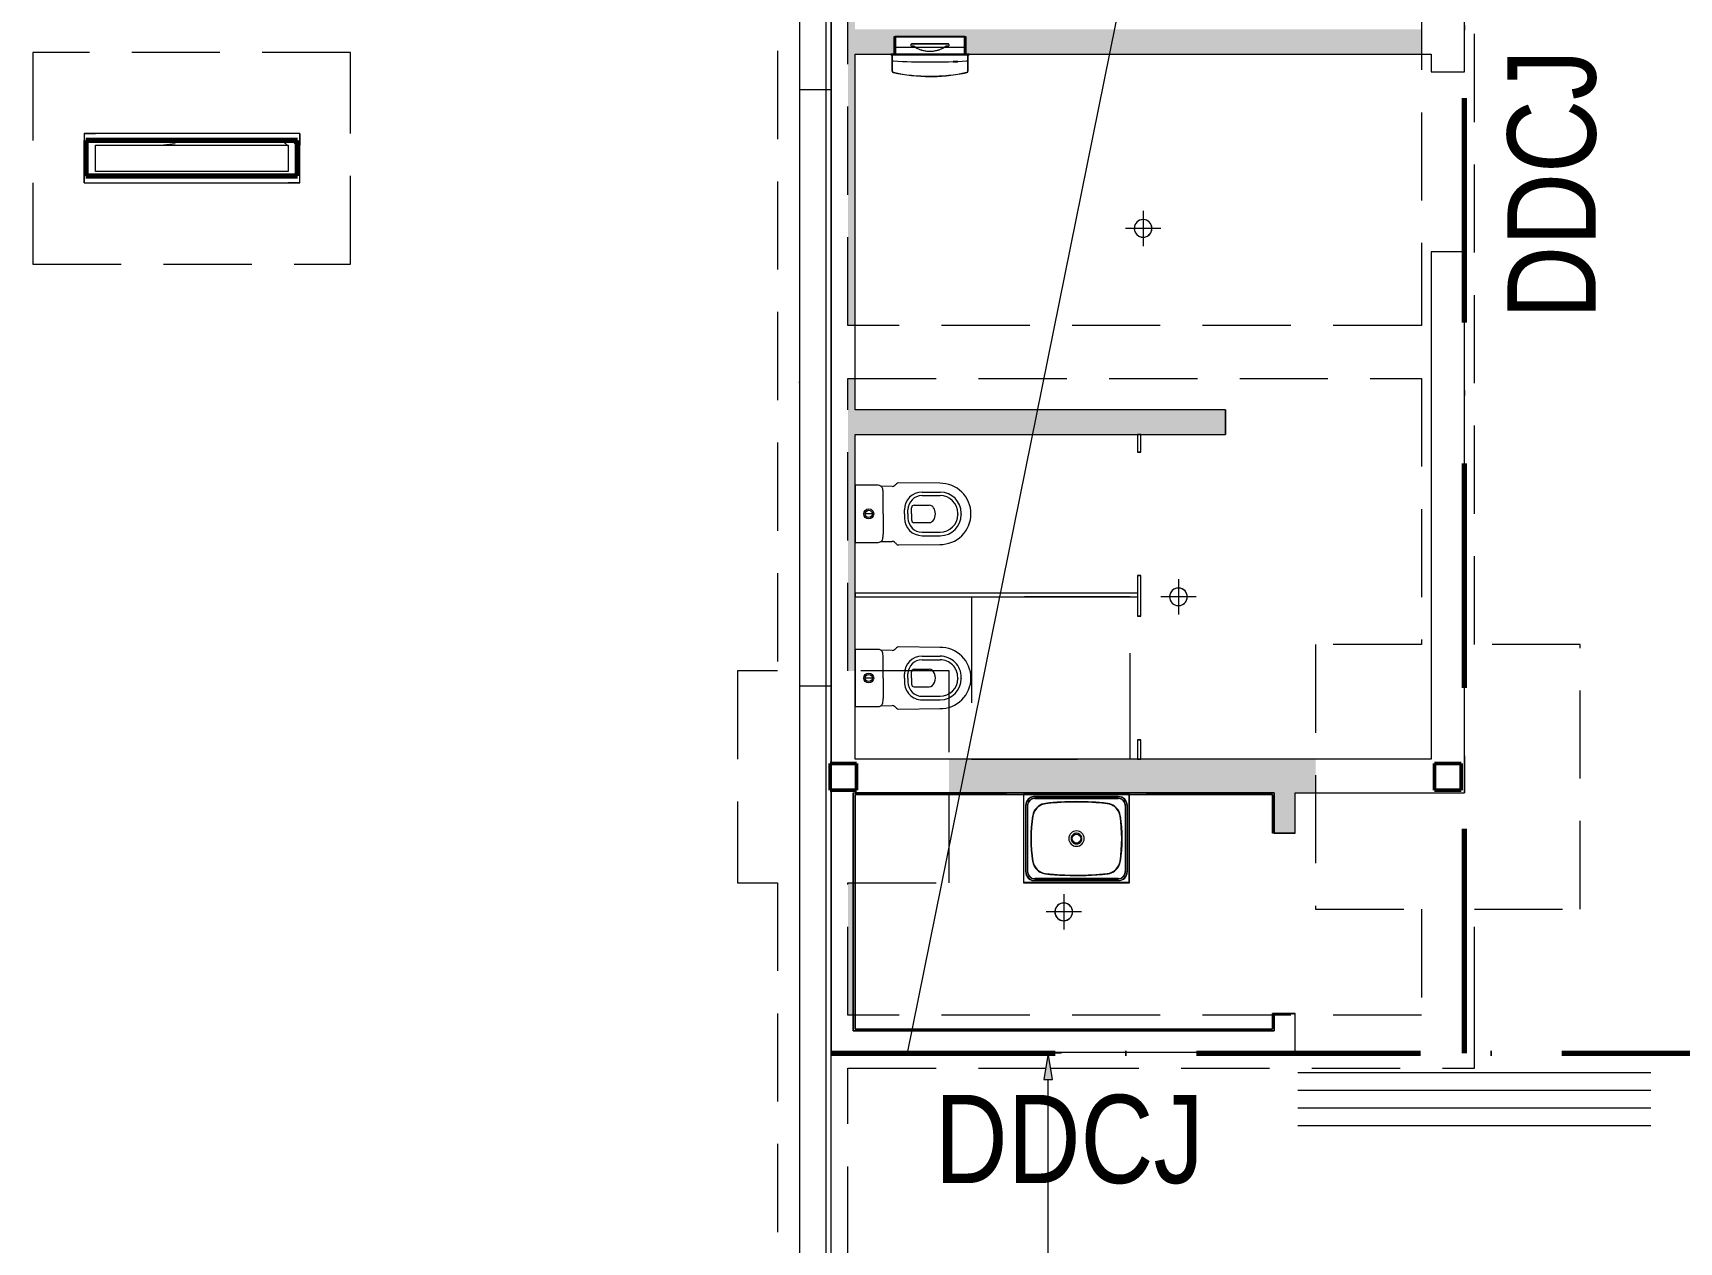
# Model space of a CAD drawing. Header units: millimetres. Extents: x 1606 to 178479, y -4237 to 231581.
# Drawn here: x 35241 to 44571, y 198609 to 205460 of the extents above; entities that cross this region are included whole.
import ezdxf

# ---------------------------------------------------------------- set-up
doc = ezdxf.new("R2010")
doc.units = ezdxf.units.MM
for name, pattern in [('_SGE_Grid Line', [13000, 12000, -500, 0, -500]), ('_SGE_Hidden', [740, 500, -240]), ('Dash', [1000, 600, -400]), ('Dash Dot', [2070, 1270, -400, 0, -400])]:
    doc.linetypes.add(name, pattern=pattern)
for name, color, linetype, lineweight in [('0-1', 7, 'Continuous', 5), ('A-DETL', 90, 'Continuous', 18), ('A-DETL-2', 90, 'Dash Dot', 70), ('A-DETL-GENF', 92, 'Continuous', 18), ('A-GENM-1', 9, 'Continuous', 9), ('A-WALL-1', 253, 'Continuous', 18), ('A-WALL-2', 9, 'Continuous', 9), ('A-WALL-3', 113, 'Continuous', 20), ('G-ANNO-TEXT-1', 7, 'Continuous', 25), ('I-WALL-1', 9, 'Continuous', 9), ('I-WALL-2', 253, 'Continuous', 18), ('P-SANR-FIXT-1', 9, 'Continuous', 9), ('P-SANR-FIXT-2', 6, 'Dash', 9), ('P-SANR-FIXT-3', 6, 'Continuous', 9), ('S-BEAM-1', 7, '_SGE_Hidden', 18), ('S-COLS', 52, 'Continuous', 18), ('S-COLS-1', 52, 'Continuous', 70), ('S-COLS-HDLN', 52, '_SGE_Hidden', 18), ('S-COLS-HDLN-1', 52, 'Continuous', 18), ('S-COLS-SYMB', 171, 'Continuous', 50), ('S-FNDN-1', 32, '_SGE_Hidden', 18), ('S-GRID-1', 1, '_SGE_Grid Line', 13)]:
    doc.layers.add(name, color=color, linetype=linetype, lineweight=lineweight)
doc.layers.add('A-WALL-PATT-1', color=254, linetype='Continuous', lineweight=35, transparency=1)
doc.styles.add('Arial Narrow_3', font='ARIALN.TTF', dxfattribs={"height": 500})

# ---------------------------------------------------------------- blocks, each defined once
blk = doc.blocks.new('WYA_PF_WC_Toilet_Ambulant - WC_Exposed Cistern-6055159-WAREHOUSE SLAB PLAN')
at = {"layer": 'P-SANR-FIXT-1'}
for p, q in [((162.3, 0), (-162.3, 0)), ((-162.3, 0), (-162.3, -131.4)), ((162.3, -131.4), (162.3, 0)), ((0, -98), (0, -57.7)), ((-157, -146.5), (-155.9, -210.3)), ((0, -159), (-115.5, -159)), ((0, -159), (115.5, -159)), ((155.9, -210.3), (157, -146.5)), ((-175.9, -248.7), (-173.3, -480.4)), ((173.3, -480.4), (175.9, -248.7)), ((-49.3, -335), (-49.3, -420.5)), ((0, -320), (-34.3, -320)), ((0, -280), (-23.6, -280)), ((0, -300), (-23.6, -300)), ((0, -280), (23.6, -280)), ((0, -300), (23.6, -300)), ((0, -320), (34.3, -320)), ((49.3, -335), (49.3, -420.5)), ((-123.6, -380), (-123.6, -482)), ((-103.6, -380), (-103.6, -482)), ((103.6, -380), (103.6, -482)), ((123.6, -380), (123.6, -482)), ((0, -582), (-3.6, -582)), ((0, -602), (-3.6, -602)), ((0, -582), (3.6, -582)), ((0, -602), (3.6, -602))]:
    blk.add_line(p, q, dxfattribs=at)
for radius in [28, 20.1]:
    blk.add_circle((0, -77.8), radius, dxfattribs=at)
for centre, radius, start, end in [((-138.2, -131.4), 24.1, 180, 218.72798), ((-137.9, -134.8), 22.5, 211.53898, 261.52709), ((-115.5, 15.3), 174.3, 261.52709, 270), ((115.5, 15.3), 174.3, 270, 278.47291), ((137.9, -134.8), 22.5, 278.47291, 328.46102), ((138.2, -131.4), 24.1, 321.27202, 360), ((-155.5, -248.5), 20.3, 138.76782, 180.37206), ((-3883.2, 3065.2), 4967.2, 318.36262, 318.53711), ((-176, -210.6), 20.1, 319.05995, 0.79743), ((176, -210.6), 20.1, 179.20257, 220.94005), ((3883.2, 3065.2), 4967.2, 221.46289, 221.63738), ((155.5, -248.5), 20.3, 359.62794, 41.23218), ((-23.6, -380), 100, 90, 180), ((-23.6, -380), 80, 90, 180), ((-34.3, -335), 15, 90, 180), ((23.6, -380), 100, 0, 90), ((23.6, -380), 80, 0, 90), ((34.3, -335), 15, 0, 90), ((0.3, -483.3), 173.6, 179.05263, 269.90875), ((-3.6, -482), 120, 180, 270), ((-3.6, -482), 100, 180, 270), ((-0.3, -483.3), 173.6, 270.09125, 0.94737), ((3.6, -482), 100, 270, 0), ((3.6, -482), 120, 270, 0)]:
    blk.add_arc(centre, radius, start, end, dxfattribs=at)
blk.add_ellipse((0, -420.5), major_axis=(-49.3, 0), ratio=0.710354, start_param=0, end_param=3.141593, dxfattribs=at)
at = {"layer": 'P-SANR-FIXT-2'}
for p, q in [((-460, -660), (-460, -1560)), ((460, -660), (-460, -660)), ((460, -1560), (460, -660)), ((-460, -1560), (460, -1560))]:
    blk.add_line(p, q, dxfattribs=at)
blk = doc.blocks.new('WYA_PF_WC_Toilet_Caroma Liano - Liano-7272794-WAREHOUSE SLAB PLAN')
at = {"layer": 'P-SANR-FIXT-1'}
for p, q in [((30331.7, 207032.4), (30200.3, 207032.4)), ((30200.3, 207032.4), (30200.3, 206707.8)), ((30680.7, 207043.4), (30449, 207046)), ((30410.5, 207026), (30346.8, 207027.1)), ((30359.3, 206870.1), (30359.3, 206985.6)), ((30580.3, 206993.7), (30682.3, 206993.7)), ((30580.3, 206973.7), (30682.3, 206973.7)), ((30298.2, 206870.1), (30258, 206870.1)), ((30359.3, 206870.1), (30359.3, 206754.6)), ((30480.3, 206870.1), (30480.3, 206893.7)), ((30480.3, 206870.1), (30480.3, 206846.5)), ((30500.3, 206870.1), (30500.3, 206893.7)), ((30500.3, 206870.1), (30500.3, 206846.5)), ((30520.3, 206870.1), (30520.3, 206904.4)), ((30520.3, 206870.1), (30520.3, 206835.8)), ((30535.3, 206919.4), (30620.8, 206919.4)), ((30782.3, 206870.1), (30782.3, 206873.7)), ((30782.3, 206870.1), (30782.3, 206866.5)), ((30802.3, 206870.1), (30802.3, 206873.7)), ((30802.3, 206870.1), (30802.3, 206866.5)), ((30535.3, 206820.8), (30620.8, 206820.8)), ((30580.3, 206766.5), (30682.3, 206766.5)), ((30200.3, 206707.8), (30331.7, 206707.8)), ((30346.8, 206713.1), (30410.5, 206714.2)), ((30449, 206694.2), (30680.7, 206696.8)), ((30580.3, 206746.5), (30682.3, 206746.5))]:
    blk.add_line(p, q, dxfattribs=at)
for radius in [28, 20.1]:
    blk.add_circle((30278.1, 206870.1), radius, dxfattribs=at)
for centre, radius, start, end in [((30331.7, 207008.3), 24.1, 51.27202, 90), ((30410.9, 207046.1), 20.1, 269.20257, 310.94005), ((27135.1, 210753.3), 4967.2, 311.46289, 311.63738), ((30448.8, 207025.6), 20.3, 89.62794, 131.23218), ((30683.6, 206869.8), 173.6, 0.09125, 90.94737), ((30335.1, 207008), 22.5, 8.47291, 58.46102), ((30185, 206985.6), 174.3, 0, 8.47291), ((30580.3, 206893.7), 100, 90, 180), ((30580.3, 206893.7), 80, 90, 180), ((30682.3, 206873.7), 120, 0, 90), ((30682.3, 206873.7), 100, 0, 90), ((30580.3, 206846.5), 100, 180, 270), ((30580.3, 206846.5), 80, 180, 270), ((30535.3, 206904.4), 15, 90, 180), ((30683.6, 206870.4), 173.6, 269.05263, 359.90875), ((30682.3, 206866.5), 100, 270, 0), ((30682.3, 206866.5), 120, 270, 0), ((30185, 206754.6), 174.3, 351.52709, 0), ((30535.3, 206835.8), 15, 180, 270), ((30331.7, 206731.9), 24.1, 270, 308.72798), ((30335.1, 206732.2), 22.5, 301.53898, 351.52709), ((30410.9, 206694.1), 20.1, 49.05995, 90.79743), ((27135.1, 202986.9), 4967.2, 48.36262, 48.53711), ((30448.8, 206714.6), 20.3, 228.76782, 270.37206)]:
    blk.add_arc(centre, radius, start, end, dxfattribs=at)
blk.add_ellipse((30620.8, 206870.1), major_axis=(0, 49.3), ratio=0.710354, start_param=3.141593, end_param=6.283185, dxfattribs=at)
blk = doc.blocks.new('WYA_PF_Sink_Cleaners_Britex - CSB-8045528-WAREHOUSE SLAB PLAN')
at = {"layer": 'P-SANR-FIXT-3'}
for p, q in [((300, 0), (-300, 0)), ((-300, 0), (-300, -500)), ((-298.8, 0), (-300, 0)), ((-300, 0), (-300, -500)), ((-298.8, 0), (298.8, 0)), ((300, 0), (298.8, 0)), ((300, -500), (300, 0)), ((300, -500), (300, 0)), ((-298.8, -496.9), (-298.8, -3.1)), ((-298.8, -496.9), (-298.8, -3.1)), ((-288.2, -63), (-288.2, -437)), ((-288.2, -63), (-288.2, -437)), ((-286.9, -437), (-286.9, -63)), ((-277.9, -63), (-277.9, -437)), ((-277.9, -437), (-277.9, -63)), ((-276.7, -437), (-276.7, -63)), ((237, -11.8), (-237, -11.8)), ((237, -11.8), (-237, -11.8)), ((-237, -13.1), (237, -13.1)), ((237, -22.1), (-237, -22.1)), ((-237, -22.1), (237, -22.1)), ((-237, -23.3), (237, -23.3)), ((276.7, -63), (276.7, -437)), ((277.9, -437), (277.9, -63)), ((277.9, -63), (277.9, -437)), ((286.9, -63), (286.9, -437)), ((288.2, -437), (288.2, -63)), ((288.2, -437), (288.2, -63)), ((298.8, -3.1), (298.8, -496.9)), ((298.8, -496.9), (298.8, -3.1)), ((-300, -500), (300, -500)), ((-300, -500), (300, -500)), ((296.9, -498.8), (-296.9, -498.8)), ((-296.9, -498.8), (296.9, -498.8)), ((237, -476.7), (-237, -476.7)), ((-237, -477.9), (237, -477.9)), ((237, -477.9), (-237, -477.9)), ((237, -486.9), (-237, -486.9)), ((-237, -488.2), (237, -488.2)), ((-237, -488.2), (237, -488.2))]:
    blk.add_line(p, q, dxfattribs=at)
blk.add_circle((0, -250), 25, dxfattribs=at)
for centre, radius, start, end in [((-237, -63), 51.2, 90, 180), ((-237, -63), 51.2, 135.00002, 180), ((-237, -63), 49.9, 90, 180), ((-237, -63), 40.9, 165.6052, 178.19476), ((-237, -63), 40.9, 165.6052, 178.19476), ((-237, -63), 39.7, 90, 180), ((-237, -63), 40.9, 151.10782, 163.89218), ((-237, -63), 40.9, 151.10782, 163.89218), ((-237, -63), 51.2, 120, 135), ((-237, -63), 40.9, 136.80524, 149.3948), ((-237, -63), 40.9, 136.80524, 149.3948), ((-237, -63), 40.9, 120.6052, 133.19476), ((-237, -63), 40.9, 120.6052, 133.19476), ((-237, -63), 51.2, 90, 120), ((-237, -63), 40.9, 106.10782, 118.89218), ((-237, -63), 40.9, 106.10782, 118.89218), ((-165.8, -133.5), 83.8, 141.4015, 169.66825), ((-237, -63), 40.9, 91.80524, 104.3948), ((-237, -63), 40.9, 91.80524, 104.3948), ((-165.8, -133.5), 81.9, 96.27286, 171.17079), ((-165.8, -133.5), 81.9, 131.42159, 171.17079), ((-165.8, -133.5), 81.8, 149.17237, 152.44631), ((-165.8, -133.5), 81.8, 136.44721, 149.17237), ((-165.8, -133.5), 83.8, 126.33625, 140.95681), ((-165.8, -133.5), 81.8, 131.46575, 136.44721), ((-165.8, -133.5), 81.9, 126.23203, 131.0393), ((-165.8, -133.5), 81.8, 118.27128, 130.99644), ((-165.8, -133.5), 83.8, 96.27286, 126.12361), ((-165.8, -133.5), 81.9, 111.25244, 126.23203), ((-165.8, -133.5), 81.8, 114.99734, 118.27128), ((-165.8, -133.5), 81.8, 96.27286, 113.58418), ((-165.8, -133.5), 81.9, 96.27286, 111.25244), ((0, -1642.2), 1601.6, 83.72714, 96.27286), ((0, -1642.2), 1599.7, 83.72714, 96.27286), ((0, -1642.2), 1599.6, 83.72714, 96.27286), ((0, -1642.2), 1599.7, 92.09095, 96.27286), ((0, -1642.2), 1599.7, 83.72714, 92.09095), ((165.8, -133.5), 81.9, 8.82921, 83.72714), ((165.8, -133.5), 81.9, 48.9607, 83.72714), ((165.8, -133.5), 81.8, 66.41582, 83.72714), ((165.8, -133.5), 83.8, 81.97598, 83.72714), ((165.8, -133.5), 83.8, 53.87637, 80.79535), ((165.8, -133.5), 81.8, 61.72872, 65.00266), ((165.8, -133.5), 81.8, 49.00356, 61.72872), ((165.8, -133.5), 83.8, 46.27818, 53.66373), ((165.8, -133.5), 81.9, 8.82921, 48.57841), ((165.8, -133.5), 81.8, 43.55279, 48.53425), ((165.8, -133.5), 83.8, 39.04316, 46.27818), ((165.8, -133.5), 81.8, 30.82763, 43.55279), ((165.8, -133.5), 83.8, 10.33165, 38.59848), ((165.8, -133.5), 81.8, 27.55369, 30.82763), ((237, -63), 51.2, 45.00005, 90), ((237, -63), 51.2, 0, 90), ((237, -63), 49.9, 0, 90), ((237, -63), 39.7, 0, 90), ((237, -63), 40.9, 75.6052, 88.19476), ((237, -63), 40.9, 75.6052, 88.19476), ((237, -63), 40.9, 61.10782, 73.89218), ((237, -63), 40.9, 61.10782, 73.89218), ((237, -63), 40.9, 46.80524, 59.3948), ((237, -63), 40.9, 46.80524, 59.3948), ((237, -63), 40.9, 30.6052, 43.19476), ((237, -63), 40.9, 30.6052, 43.19476), ((237, -63), 40.9, 16.10782, 28.89218), ((237, -63), 40.9, 16.10782, 28.89218), ((237, -63), 51.2, 0, 45), ((237, -63), 40.9, 1.80524, 14.3948), ((237, -63), 40.9, 1.80524, 14.3948), ((584.2, -250), 842.8, 171.17079, 188.82921), ((584.2, -250), 840.8, 171.17079, 188.82921), ((584.2, -250), 840.9, 171.17079, 188.82921), ((584.2, -250), 840.9, 171.17079, 188.82921), ((-165.8, -133.5), 81.8, 153.85947, 171.17079), ((165.8, -133.5), 81.8, 8.82921, 26.14053), ((-584.2, -250), 840.8, 351.17079, 8.82921), ((-584.2, -250), 840.9, 351.17079, 8.82921), ((-584.2, -250), 840.9, 351.17079, 8.82921), ((-584.2, -250), 842.8, 351.17079, 8.82921), ((0, -250), 43.5, 90, 270), ((0, -250), 30.5, 90, 210), ((0, -250), 30.5, 120, 210), ((0, -250), 30.5, 213.30895, 270), ((0, -250), 30.5, 213.30895, 270), ((0, -250), 30.5, 105, 120), ((0, -250), 30.5, 90, 105), ((0, -250), 43.5, 270, 90), ((0, -250), 30.5, 15, 90), ((0, -250), 30.5, 15, 90), ((0, -250), 30.5, 270.56383, 359.43617), ((0, -250), 30.5, 270.56383, 300), ((0, -250), 30.5, 300, 315), ((0, -250), 30.5, 315, 330), ((0, -250), 30.5, 330, 359.43617), ((0, -250), 30.5, 0, 11.69105), ((0, -250), 30.5, 0, 11.69105), ((-237, -437), 51.2, 180, 225), ((-237, -437), 51.2, 180, 270), ((-237, -437), 49.9, 180, 270), ((-237, -437), 40.9, 181.80524, 194.3948), ((-237, -437), 40.9, 181.80524, 194.3948), ((-237, -437), 39.7, 180, 270), ((-237, -437), 40.9, 196.10783, 208.89217), ((-237, -437), 40.9, 196.10783, 208.89217), ((-237, -437), 40.9, 210.6052, 223.19476), ((-237, -437), 40.9, 210.6052, 223.19476), ((-165.8, -366.5), 83.8, 190.33173, 218.59849), ((-165.8, -366.5), 81.9, 188.82921, 263.72714), ((-165.8, -366.5), 81.9, 188.82921, 263.72714), ((-165.8, -366.5), 81.8, 188.82921, 206.14053), ((-165.8, -366.5), 81.8, 207.55369, 210.82763), ((-165.8, -366.5), 81.8, 210.82763, 223.55279), ((-165.8, -366.5), 83.8, 219.04317, 233.66373), ((-165.8, -366.5), 81.8, 223.55279, 229.00356), ((-165.8, -366.5), 81.8, 229.00356, 241.72872), ((-165.8, -366.5), 83.8, 233.87637, 263.72714), ((-165.8, -366.5), 81.8, 241.72872, 245.00266), ((-165.8, -366.5), 81.8, 246.41582, 263.72714), ((0, 1142.2), 1601.6, 263.72714, 267.53909), ((0, 1142.2), 1599.6, 263.72714, 276.27286), ((0, 1142.2), 1599.7, 263.72714, 276.27286), ((0, 1142.2), 1599.7, 263.72714, 276.27286), ((0, 1142.2), 1601.6, 267.60931, 276.27286), ((165.8, -366.5), 81.9, 276.27286, 351.17079), ((165.8, -366.5), 81.9, 276.27286, 351.17079), ((165.8, -366.5), 81.8, 276.27286, 293.58418), ((165.8, -366.5), 83.8, 276.27286, 278.02414), ((165.8, -366.5), 83.8, 279.20465, 306.12367), ((165.8, -366.5), 81.8, 294.99734, 298.27128), ((165.8, -366.5), 81.8, 298.27128, 310.99644), ((165.8, -366.5), 83.8, 306.33629, 320.95686), ((165.8, -366.5), 81.8, 310.99644, 316.44721), ((165.8, -366.5), 81.8, 316.44721, 329.17237), ((165.8, -366.5), 83.8, 321.4015, 349.66832), ((165.8, -366.5), 81.8, 329.17237, 332.44631), ((237, -437), 51.2, 270, 0), ((237, -437), 49.9, 270, 0), ((237, -437), 39.7, 270, 360), ((165.8, -366.5), 81.8, 333.85947, 351.17079), ((237, -437), 40.9, 316.80525, 329.3948), ((237, -437), 40.9, 316.80525, 329.3948), ((237, -437), 40.9, 331.10784, 343.89216), ((237, -437), 40.9, 331.10784, 343.89216), ((237, -437), 51.2, 315, 0), ((237, -437), 40.9, 345.6052, 358.19475), ((237, -437), 40.9, 345.6052, 358.19475), ((-237, -437), 51.2, 225.00002, 255), ((-237, -437), 40.9, 226.80524, 239.3948), ((-237, -437), 40.9, 226.80524, 239.3948), ((-237, -437), 40.9, 241.10783, 253.89217), ((-237, -437), 40.9, 241.10783, 253.89217), ((-237, -437), 51.2, 255, 270), ((-237, -437), 40.9, 255.6052, 268.19476), ((-237, -437), 40.9, 255.6052, 268.19476), ((237, -437), 51.2, 270, 314.99991), ((237, -437), 40.9, 271.80525, 284.3948), ((237, -437), 40.9, 271.80525, 284.3948), ((237, -437), 40.9, 286.10784, 298.89216), ((237, -437), 40.9, 286.10784, 298.89216), ((237, -437), 40.9, 300.6052, 313.19475), ((237, -437), 40.9, 300.6052, 313.19475)]:
    blk.add_arc(centre, radius, start, end, dxfattribs=at)
blk = doc.blocks.new('WYA_PF_Floor Waste_Round - 100mm Dia-V31-WAREHOUSE SLAB PLAN')
at = {"layer": 'P-SANR-FIXT-1'}
for p, q in [((0, 100), (0, -100)), ((100, 0), (-100, 0))]:
    blk.add_line(p, q, dxfattribs=at)
for start, end in [(360, 180), (165, 180), (180, 240), (180, 360), (150, 165), (135, 150), (0, 135), (300, 360), (240, 270), (270, 300)]:
    blk.add_arc((0, 0), 50, start, end, dxfattribs=at)
blk = doc.blocks.new('WYA_PF_Floor Waste_Round - 100mm Dia-V32-WAREHOUSE SLAB PLAN')
at = {"layer": 'P-SANR-FIXT-1'}
for p, q in [((0, 100), (0, -100)), ((100, 0), (-100, 0))]:
    blk.add_line(p, q, dxfattribs=at)
for start, end in [(360, 180), (120, 180), (180, 360), (75, 120), (30, 75), (0, 30), (330, 360), (180, 270), (270, 300), (300, 315), (315, 330)]:
    blk.add_arc((0, 0), 50, start, end, dxfattribs=at)
blk = doc.blocks.new('WYA_PF_Floor Waste_Round - 100mm Dia-V34-WAREHOUSE SLAB PLAN')
at = {"layer": 'P-SANR-FIXT-1'}
for p, q in [((0, 100), (0, -100)), ((100, 0), (-100, 0))]:
    blk.add_line(p, q, dxfattribs=at)
for start, end in [(360, 180), (165, 180), (180, 195), (180, 360), (120, 165), (75, 120), (30, 75), (0, 30), (345, 360), (195, 223.08145), (223.08145, 225), (225, 255), (255, 270), (270, 300), (300, 345)]:
    blk.add_arc((0, 0), 50, start, end, dxfattribs=at)
blk = doc.blocks.new('WAREHOUSE MASS - WAREHOUSE MASS-9325044-WAREHOUSE SLAB PLAN')
at = {"layer": 'A-GENM-1'}
for q in [(18810.1, 6885.7), (18810.1, 33873.2)]:
    blk.add_line((18810.1, 59033.4), q, dxfattribs=at)
blk = doc.blocks.new('WYA_PF_Paper Towel Dispense_Wall Tower_PTD_Bobrick - B-43944-V36-WAREHOUSE SLAB PLAN')
at = {"layer": 'P-SANR-FIXT-1'}
for p, q in [((30822.9, 205440.1), (30427.6, 205440.1)), ((30427.6, 205440.1), (30822.9, 205440.1)), ((30427.6, 205440.1), (30427.6, 205340.1)), ((30427.6, 205440.1), (30427.6, 205340.1)), ((30430.8, 205438.5), (30429.2, 205438.5)), ((30429.2, 205438.5), (30429.2, 205340.1)), ((30430.8, 205438.5), (30429.2, 205438.5)), ((30429.2, 205438.5), (30429.2, 205340.1)), ((30429.2, 205379.9), (30429.2, 205438.5)), ((30429.2, 205438.5), (30429.2, 205340.1)), ((30821.3, 205438.5), (30429.2, 205438.5)), ((30429.2, 205438.5), (30821.3, 205438.5)), ((30821.3, 205438.5), (30429.2, 205438.5)), ((30429.2, 205438.5), (30429.2, 205340.1)), ((30429.2, 205438.5), (30429.2, 205340.1)), ((30429.2, 205340.1), (30429.2, 205379.9)), ((30429.2, 205379.9), (30821.3, 205379.9)), ((30430.8, 205408.5), (30430.8, 205438.5)), ((30430.8, 205408.5), (30430.8, 205438.5)), ((30430.8, 205438.5), (30819.7, 205438.5)), ((30430.8, 205380), (30430.8, 205408.4)), ((30430.8, 205380), (30430.8, 205408.4)), ((30430.8, 205340.1), (30430.8, 205379.9)), ((30430.8, 205340.1), (30430.8, 205379.9)), ((30726.5, 205398.6), (30523.3, 205398.6)), ((30523.3, 205398.6), (30726.5, 205398.6)), ((30523.3, 205384.3), (30534.5, 205384.3)), ((30534.5, 205384.3), (30523.3, 205384.3)), ((30714, 205384.3), (30726.5, 205384.3)), ((30726.5, 205384.3), (30714, 205384.3)), ((30821.3, 205438.5), (30819.7, 205438.5)), ((30821.3, 205438.5), (30819.7, 205438.5)), ((30819.7, 205438.4), (30819.7, 205408.4)), ((30819.7, 205438.4), (30819.7, 205408.4)), ((30819.7, 205408.2), (30819.7, 205340.1)), ((30819.7, 205408.2), (30819.7, 205340.1)), ((30821.3, 205340.1), (30821.3, 205438.5)), ((30821.3, 205340.1), (30821.3, 205438.5)), ((30821.3, 205438.5), (30821.3, 205379.9)), ((30821.3, 205360.9), (30821.3, 205438.5)), ((30821.3, 205340.1), (30821.3, 205438.5)), ((30821.3, 205438.5), (30821.3, 205340.1)), ((30821.3, 205379.9), (30821.3, 205340.1)), ((30821.3, 205340.1), (30821.3, 205360.9)), ((30822.9, 205340.1), (30822.9, 205440.1)), ((30822.9, 205440.1), (30822.9, 205340.1)), ((30403.8, 205340.1), (30403.8, 205336.9)), ((30404.7, 205340.1), (30403.8, 205340.1)), ((30410.2, 205340.1), (30403.8, 205340.1)), ((30403.8, 205336.9), (30410.2, 205336.9)), ((30403.8, 205336.9), (30410.2, 205336.9)), ((30405.7, 205340.1), (30404.7, 205340.1)), ((30410.2, 205340.1), (30405.7, 205340.1)), ((30427.6, 205340.1), (30410.2, 205340.1)), ((30410.2, 205340.1), (30840.4, 205340.1)), ((30410.2, 205336.9), (30410.2, 205308)), ((30429.2, 205336.9), (30410.2, 205336.9)), ((30410.2, 205336.9), (30429.2, 205336.9)), ((30410.2, 205308), (30410.2, 205336.9)), ((30840.4, 205336.9), (30410.2, 205336.9)), ((30410.2, 205336.9), (30429.2, 205336.9)), ((30429.2, 205336.9), (30410.2, 205336.9)), ((30410.2, 205336.9), (30840.4, 205336.9)), ((30410.2, 205336.9), (30410.2, 205308)), ((30410.2, 205336.9), (30410.2, 205308)), ((30410.2, 205308), (30410.2, 205243.4)), ((30410.2, 205243.4), (30410.2, 205308)), ((30411.8, 205306.3), (30411.8, 205335.3)), ((30411.8, 205335.3), (30430.8, 205335.3)), ((30411.8, 205306.3), (30411.8, 205335.3)), ((30411.8, 205335.3), (30430.8, 205335.3)), ((30411.8, 205243.4), (30411.8, 205306.3)), ((30411.8, 205243.4), (30411.8, 205306.3)), ((30822.9, 205340.1), (30427.6, 205340.1)), ((30429.2, 205340.1), (30429.2, 205336.9)), ((30429.2, 205340.1), (30429.2, 205336.9)), ((30429.2, 205340.1), (30429.2, 205336.9)), ((30429.2, 205340.1), (30429.2, 205336.9)), ((30821.3, 205340.1), (30429.2, 205340.1)), ((30429.2, 205340.1), (30821.3, 205340.1)), ((30429.2, 205336.9), (30430.8, 205336.9)), ((30821.3, 205336.9), (30429.2, 205336.9)), ((30430.8, 205336.9), (30430.8, 205340.1)), ((30430.8, 205336.9), (30430.8, 205340.1)), ((30819.7, 205340.1), (30430.8, 205340.1)), ((30430.8, 205340.1), (30819.7, 205340.1)), ((30819.7, 205340.1), (30430.8, 205340.1)), ((30430.8, 205340.1), (30819.7, 205340.1)), ((30430.8, 205336.9), (30819.7, 205336.9)), ((30430.8, 205335.3), (30430.8, 205336.9)), ((30430.8, 205336.9), (30819.7, 205336.9)), ((30430.8, 205336.9), (30819.7, 205336.9)), ((30819.7, 205336.9), (30430.8, 205336.9)), ((30757, 205298), (30757, 205297)), ((30757, 205297), (30782.4, 205297)), ((30757, 205297), (30782.4, 205297)), ((30782.4, 205297), (30782.4, 205299)), ((30819.7, 205340.1), (30819.7, 205336.9)), ((30819.7, 205340.1), (30819.7, 205336.9)), ((30819.7, 205336.9), (30821.3, 205336.9)), ((30819.7, 205336.9), (30819.7, 205335.3)), ((30819.7, 205335.3), (30838.8, 205335.3)), ((30819.7, 205335.3), (30838.8, 205335.3)), ((30821.3, 205336.9), (30821.3, 205340.1)), ((30821.3, 205336.9), (30821.3, 205340.1)), ((30821.3, 205336.9), (30821.3, 205340.1)), ((30821.3, 205340.1), (30821.3, 205336.9)), ((30840.4, 205336.9), (30821.3, 205336.9)), ((30821.3, 205336.9), (30840.4, 205336.9)), ((30821.3, 205336.9), (30840.4, 205336.9)), ((30840.4, 205336.9), (30821.3, 205336.9)), ((30840.4, 205340.1), (30822.9, 205340.1)), ((30838.8, 205335.3), (30838.8, 205306.3)), ((30838.8, 205335.3), (30838.8, 205306.3)), ((30838.8, 205306.3), (30838.8, 205243.4)), ((30838.8, 205306.3), (30838.8, 205243.4)), ((30846.7, 205340.1), (30840.4, 205340.1)), ((30843.6, 205340.1), (30840.4, 205340.1)), ((30840.4, 205308), (30840.4, 205336.9)), ((30840.4, 205336.9), (30840.4, 205308)), ((30840.4, 205336.9), (30846.7, 205336.9)), ((30840.4, 205336.9), (30846.7, 205336.9)), ((30840.4, 205308), (30840.4, 205336.9)), ((30840.4, 205336.9), (30840.4, 205308)), ((30840.4, 205243.4), (30840.4, 205308)), ((30840.4, 205308), (30840.4, 205243.4)), ((30845.9, 205340.1), (30843.6, 205340.1)), ((30846.5, 205340.1), (30845.9, 205340.1)), ((30846.7, 205340.1), (30846.5, 205340.1)), ((30846.7, 205336.9), (30846.7, 205340.1))]:
    blk.add_line(p, q, dxfattribs=at)
for centre, radius, start, end in [((30523.3, 205391.4), 7.14, 150, 270), ((30523.3, 205391.4), 7.14, 135, 150), ((30523.3, 205391.4), 7.14, 120, 135), ((30523.3, 205391.4), 7.14, 105, 120), ((30523.3, 205391.4), 7.14, 90, 105), ((30624.3, 205512.9), 156.8, 235.08872, 249.05323), ((30624.3, 205512.9), 156.8, 249.05323, 263.01774), ((30624.3, 205512.9), 156.8, 263.01774, 276.98226), ((30624.3, 205512.9), 156.8, 276.98226, 290.94677), ((30624.3, 205512.9), 156.8, 290.94677, 304.91128), ((30726.5, 205391.4), 7.14, 60, 90), ((30726.5, 205391.4), 7.14, 270, 285), ((30726.5, 205391.4), 7.14, 285, 300), ((30726.5, 205391.4), 7.14, 45, 60), ((30726.5, 205391.4), 7.14, 300, 315), ((30726.5, 205391.4), 7.14, 30, 45), ((30726.5, 205391.4), 7.14, 315, 330), ((30726.5, 205391.4), 7.14, 15, 30), ((30726.5, 205391.4), 7.14, 330, 345), ((30726.5, 205391.4), 7.14, 345, 15), ((30416.5, 205308), 6.35, 180, 266.71242), ((30416.5, 205308), 6.35, 180, 194.45207), ((30416.5, 205308), 6.35, 194.45207, 252.26035), ((30416.5, 205308), 6.35, 252.26035, 266.71242), ((30625.3, 208942.2), 3646.5, 266.71242, 273.28758), ((30625.3, 208942.2), 3646.5, 266.71242, 273.28758), ((30834, 205308), 6.35, 273.28758, 0), ((30834, 205308), 6.35, 273.28758, 287.73965), ((30834, 205308), 6.35, 287.73965, 345.54793), ((30834, 205308), 6.35, 345.54793, 0), ((30418.1, 205243.4), 7.94, 180, 257.67816), ((30418.1, 205243.4), 7.94, 180, 257.67816), ((30418.1, 205243.4), 6.35, 180, 257.67816), ((30418.1, 205243.4), 6.35, 180, 257.67816), ((30625.3, 206191.8), 978.7, 257.67816, 282.32184), ((30625.3, 206191.8), 978.7, 257.67816, 270), ((30625.3, 206191.8), 977.1, 257.67816, 282.32184), ((30625.3, 206191.8), 977.1, 257.67816, 270), ((30625.3, 206191.8), 977.1, 270, 282.32184), ((30625.3, 206191.8), 978.7, 270, 276.16092), ((30625.3, 206191.8), 978.7, 276.16092, 282.32184), ((30832.4, 205243.4), 6.35, 282.32184, 0), ((30832.4, 205243.4), 6.35, 282.32184, 0), ((30832.4, 205243.4), 7.94, 282.32184, 0), ((30832.4, 205243.4), 7.94, 282.32184, 0)]:
    blk.add_arc(centre, radius, start, end, dxfattribs=at)
for points, knots in [([(30516.3, 205392.6), (30516.1, 205391.6), (30516.2, 205390.1), (30516.9, 205388.1), (30517.6, 205387.1), (30518.3, 205386.4), (30518.6, 205386.1), (30518.7, 205386)], [0.4444444, 0.4444444, 0.4444444, 0.4444444, 0.5833333, 0.6527778, 0.7222222, 0.7569444, 0.7777778, 0.7777778, 0.7777778, 0.7777778]), ([(30518.7, 205386), (30518.8, 205386), (30519.2, 205385.6), (30520.7, 205384.6), (30522.2, 205384.3), (30523.3, 205384.3)], [0.7777778, 0.7777778, 0.7777778, 0.7777778, 0.7916667, 0.8611111, 1, 1, 1, 1]), ([(30726.5, 205384.3), (30727, 205384.3), (30727.6, 205384.4), (30728.5, 205384.6), (30728.8, 205384.7), (30729, 205384.7)], [0, 0, 0, 0, 0.0555556, 0.0833333, 0.1111111, 0.1111111, 0.1111111, 0.1111111]), ([(30732.8, 205394.9), (30732.6, 205395.3), (30732.1, 205396), (30731, 205397.1), (30729.9, 205397.8), (30729.2, 205398), (30729, 205398.1)], [0.6666667, 0.6666667, 0.6666667, 0.6666667, 0.7222222, 0.7916667, 0.8611111, 0.8888889, 0.8888889, 0.8888889, 0.8888889]), ([(30729, 205384.7), (30729.4, 205384.9), (30730, 205385.2), (30730.7, 205385.6), (30731, 205385.9), (30731.2, 205386)], [0.1111111, 0.1111111, 0.1111111, 0.1111111, 0.1666667, 0.1944444, 0.2222222, 0.2222222, 0.2222222, 0.2222222]), ([(30733.6, 205392.6), (30733.5, 205392.8), (30733.4, 205393.5), (30733.1, 205394.3), (30732.8, 205394.8), (30732.8, 205394.9)], [0.5555556, 0.5555556, 0.5555556, 0.5555556, 0.5833333, 0.6527778, 0.6666667, 0.6666667, 0.6666667, 0.6666667])]:
    blk.add_open_spline(points, degree=3, knots=knots, dxfattribs=at)
for points in [[(30517.1, 205394.9), (30516.9, 205394.5), (30516.6, 205393.8), (30516.4, 205393), (30516.3, 205392.6)], [(30523.3, 205398.6), (30522.9, 205398.6), (30522, 205398.5), (30520.8, 205398.2), (30519.7, 205397.6), (30518.6, 205396.9), (30517.8, 205395.9), (30517.3, 205395.3), (30517.1, 205394.9)], [(30534.5, 205384.3), (30539.7, 205380.7), (30550.4, 205374.1), (30567.6, 205366.2), (30579.8, 205362.4), (30586, 205360.8)], [(30586, 205360.8), (30592.2, 205359.3), (30604.8, 205356.9), (30624.3, 205355.7), (30637.2, 205356.5), (30643.6, 205357.3)], [(30643.6, 205357.3), (30650, 205358.1), (30656.4, 205359.3), (30662.5, 205360.8)], [(30662.5, 205360.8), (30668.7, 205362.4), (30680.9, 205366.2), (30692.4, 205371.5), (30697.9, 205374.5)], [(30697.9, 205374.5), (30703.5, 205377.4), (30708.8, 205380.7), (30714, 205384.3)], [(30729, 205398.1), (30728.3, 205398.4), (30727.4, 205398.6), (30726.5, 205398.6)], [(30731.2, 205386), (30731.5, 205386.3), (30732.1, 205386.9), (30732.5, 205387.6), (30732.7, 205387.9)], [(30732.7, 205387.9), (30733.1, 205388.6), (30733.7, 205390.2), (30733.7, 205391.8), (30733.6, 205392.6)], [(30757, 205298), (30757, 205298), (30757.5, 205298), (30759.8, 205298.1), (30763.2, 205298.3), (30767.5, 205298.4), (30772, 205298.6), (30776.2, 205298.8), (30779.7, 205298.9), (30781.9, 205299), (30782.4, 205299), (30782.4, 205299)], [(30782.4, 205299), (30782.4, 205299), (30781.9, 205299), (30779.7, 205298.9), (30776.2, 205298.8), (30772, 205298.6), (30767.5, 205298.4), (30763.2, 205298.3), (30759.8, 205298.1), (30757.5, 205298), (30757, 205298), (30757, 205298)]]:
    blk.add_open_spline(points, degree=3, dxfattribs=at)
blk = doc.blocks.new('23068_Challenger Spec EF_Central_v23_rvt-1-WAREHOUSE SLAB PLAN')
at = {"layer": 'A-WALL-PATT-1'}
h = blk.add_hatch(color=256, dxfattribs=at)
h.paths.add_polyline_path([(30200.3, 201845.1), (30200.3, 203502.6), (30160.3, 203502.6), (30160.3, 201845.1)])
h.paths.add_polyline_path([(30184.1, 203802.6), (30200.3, 203802.6), (30200.3, 207320.1), (30160.3, 207320.1), (30160.3, 203802.6)])
for points in [[(33410.3, 205340.1), (33410.3, 205480.1), (30200.3, 205480.1), (30200.3, 205340.1), (30422.1, 205340.1), (30422.1, 205440.1), (30828.5, 205440.1), (30828.5, 205340.1), (31142.6, 205340.1)], [(32300.3, 203185.1), (32300.3, 203325.1), (30200.3, 203325.1), (30200.3, 203185.1), (31142.6, 203185.1)], [(32695.3, 201155.1), (32695.3, 201345.1), (30733.6, 201345.1), (30733.6, 201155.1), (32575.3, 201155.1)], [(32695.3, 201155.1), (32810.3, 201155.1), (32810.3, 201345.1), (32695.3, 201345.1)], [(31855.3, 201145.1), (31855.3, 201155.1), (31055.3, 201155.1), (31055.3, 201145.1), (31755.3, 201145.1)], [(30190.3, 199895.1), (30190.3, 200645.1), (30160.3, 200645.1), (30160.3, 199895.1)]]:
    blk.add_hatch(color=256, dxfattribs=at).paths.add_polyline_path(points)
h = blk.add_hatch(color=256, dxfattribs=at)
h.paths.add_polyline_path([(32683.3, 199895.1), (32695.3, 199895.1), (32695.3, 199905.1), (32575.3, 199905.1), (32575.3, 199895.1)])
h.paths.add_polyline_path([(32695.3, 200925.1), (32695.3, 201155.1), (32575.3, 201155.1), (32575.3, 200925.1)])
at = {"layer": 'A-WALL-1'}
for p, q in [((29885.3, 215270.1), (29885.3, 191610.1)), ((30065.3, 191610.1), (30065.3, 213135.1)), ((33655.3, 205240.1), (33655.3, 209310.1)), ((30422.1, 205340.1), (30422.1, 205440.1)), ((30422.1, 205440.1), (30427.6, 205440.1)), ((30427.6, 205440.1), (30822.9, 205440.1)), ((30822.9, 205440.1), (30828.5, 205440.1)), ((30828.5, 205440.1), (30828.5, 205340.1)), ((30200.3, 205340.1), (30410.2, 205340.1)), ((30410.2, 205340.1), (30422.1, 205340.1)), ((30828.5, 205340.1), (30840.4, 205340.1)), ((30840.4, 205340.1), (33465.3, 205340.1)), ((33465.3, 205340.1), (33465.3, 205240.1)), ((33465.3, 205240.1), (33655.3, 205240.1)), ((25830.3, 204890.1), (25830.3, 204675.1)), ((25895.3, 204890.1), (25830.3, 204890.1)), ((27052.8, 204890.1), (25895.3, 204890.1)), ((27052.8, 204825.1), (27052.8, 204890.1)), ((25895.3, 204825.1), (26987.8, 204825.1)), ((25895.3, 204675.1), (25895.3, 204825.1)), ((26987.8, 204825.1), (26987.8, 204675.1)), ((27052.8, 204610.1), (27052.8, 204825.1)), ((25830.3, 204675.1), (25830.3, 204610.1)), ((25830.3, 204610.1), (26987.8, 204610.1)), ((26987.8, 204675.1), (25895.3, 204675.1)), ((26987.8, 204610.1), (27052.8, 204610.1)), ((33465.3, 204220.1), (33465.3, 201345.1)), ((33655.3, 204220.1), (33465.3, 204220.1)), ((33655.3, 201345.1), (33655.3, 204220.1)), ((32300.3, 203325.1), (30200.3, 203325.1)), ((32300.3, 203185.1), (32300.3, 203325.1)), ((30200.3, 203185.1), (32300.3, 203185.1)), ((30065.3, 201345.1), (30065.3, 201155.1)), ((32695.3, 201345.1), (30200.3, 201345.1)), ((33465.3, 201345.1), (32695.3, 201345.1)), ((33655.3, 201155.1), (33655.3, 201345.1)), ((30190.3, 201155.1), (32575.3, 201155.1)), ((31855.3, 201155.1), (31055.3, 201155.1)), ((31055.3, 201155.1), (31055.3, 201145.1)), ((31855.3, 201145.1), (31855.3, 201155.1)), ((32575.3, 201155.1), (32575.3, 200925.1)), ((32695.3, 200925.1), (32695.3, 201155.1)), ((32695.3, 201155.1), (33655.3, 201155.1)), ((31055.3, 201145.1), (31155.3, 201145.1)), ((31155.3, 201145.1), (31755.3, 201145.1)), ((31755.3, 201145.1), (31855.3, 201145.1)), ((32575.3, 200925.1), (32695.3, 200925.1)), ((32575.3, 199905.1), (32575.3, 199805.1)), ((32695.3, 199905.1), (32575.3, 199905.1)), ((32695.3, 199685.1), (32695.3, 199905.1)), ((30065.3, 199805.1), (30065.3, 199685.1)), ((32575.3, 199805.1), (30190.3, 199805.1)), ((30065.3, 199685.1), (32575.3, 199685.1)), ((32575.3, 199685.1), (32695.3, 199685.1))]:
    blk.add_line(p, q, dxfattribs=at)
at = {"layer": 'A-WALL-2'}
for p, q in [((29885.3, 215270.1), (29885.3, 191610.1)), ((33655.3, 205240.1), (33655.3, 209310.1)), ((30065.3, 199685.1), (30065.3, 207435.1)), ((30422.1, 205340.1), (30422.1, 205440.1)), ((30422.1, 205440.1), (30427.6, 205440.1)), ((30427.6, 205440.1), (30822.9, 205440.1)), ((30822.9, 205440.1), (30828.5, 205440.1)), ((30828.5, 205340.1), (30828.5, 205440.1)), ((30200.3, 205340.1), (30410.2, 205340.1)), ((30410.2, 205340.1), (30427.6, 205340.1)), ((30427.6, 205340.1), (30422.1, 205340.1)), ((30430.8, 205340.1), (30819.7, 205340.1)), ((30819.7, 205340.1), (30430.8, 205340.1)), ((30822.9, 205340.1), (30840.4, 205340.1)), ((30828.5, 205340.1), (30822.9, 205340.1)), ((30840.4, 205340.1), (33465.3, 205340.1)), ((33465.3, 205340.1), (33465.3, 205240.1)), ((33465.3, 205240.1), (33655.3, 205240.1)), ((25830.3, 204890.1), (25830.3, 204675.1)), ((25830.3, 204890.1), (25895.3, 204890.1)), ((27052.8, 204890.1), (25895.3, 204890.1)), ((27052.8, 204890.1), (27052.8, 204825.1)), ((25895.3, 204825.1), (26987.8, 204825.1)), ((25895.3, 204675.1), (25895.3, 204825.1)), ((26987.8, 204825.1), (26987.8, 204675.1)), ((27052.8, 204610.1), (27052.8, 204825.1)), ((25830.3, 204610.1), (25830.3, 204675.1)), ((25830.3, 204610.1), (26987.8, 204610.1)), ((26987.8, 204675.1), (25895.3, 204675.1)), ((27052.8, 204610.1), (26987.8, 204610.1)), ((33465.3, 204220.1), (33465.3, 201345.1)), ((33655.3, 204220.1), (33465.3, 204220.1)), ((33655.3, 201345.1), (33655.3, 204220.1)), ((32300.3, 203325.1), (30200.3, 203325.1)), ((32300.3, 203325.1), (32300.3, 203185.1)), ((30200.3, 203185.1), (31800.3, 203185.1)), ((31800.3, 203185.1), (31820.3, 203185.1)), ((31820.3, 203185.1), (32300.3, 203185.1)), ((30065.3, 201155.1), (30065.3, 201345.1)), ((31800.3, 201345.1), (30200.3, 201345.1)), ((31820.3, 201345.1), (31800.3, 201345.1)), ((32695.3, 201345.1), (31820.3, 201345.1)), ((33465.3, 201345.1), (32695.3, 201345.1)), ((33655.3, 201345.1), (33655.3, 201155.1)), ((30190.3, 201155.1), (32575.3, 201155.1)), ((30190.3, 199815.1), (30190.3, 201155.1)), ((30190.3, 201155.1), (30190.3, 199815.1)), ((30190.3, 201155.1), (30200.3, 201155.1)), ((30190.3, 201155.1), (30200.3, 201155.1)), ((30200.3, 201155.1), (31055.3, 201155.1)), ((31055.3, 201155.1), (30200.3, 201155.1)), ((31055.3, 201155.1), (31055.3, 201145.1)), ((31855.3, 201155.1), (31055.3, 201155.1)), ((31855.3, 201155.1), (32575.3, 201155.1)), ((32575.3, 201155.1), (31855.3, 201155.1)), ((31855.3, 201145.1), (31855.3, 201155.1)), ((31855.3, 201155.1), (31855.3, 201145.1)), ((31855.3, 201155.1), (31855.3, 201145.1)), ((32575.3, 201155.1), (32575.3, 200925.1)), ((32575.3, 201155.1), (32575.3, 201145.1)), ((32575.3, 201155.1), (32575.3, 201145.1)), ((32695.3, 200925.1), (32695.3, 201155.1)), ((32695.3, 201155.1), (33655.3, 201155.1)), ((30200.3, 199815.1), (30200.3, 201145.1)), ((30200.3, 201145.1), (30200.3, 199815.1)), ((30200.3, 201145.1), (31055.3, 201145.1)), ((31055.3, 201145.1), (30200.3, 201145.1)), ((31055.3, 201145.1), (31155.3, 201145.1)), ((31155.3, 201145.1), (31755.3, 201145.1)), ((31755.3, 201145.1), (31855.3, 201145.1)), ((31855.3, 201145.1), (32565.3, 201145.1)), ((32565.3, 201145.1), (31855.3, 201145.1)), ((32565.3, 201145.1), (32565.3, 200925.1)), ((32565.3, 200925.1), (32565.3, 201145.1)), ((32575.3, 201145.1), (32575.3, 200925.1)), ((32575.3, 200925.1), (32575.3, 201145.1)), ((32575.3, 200925.1), (32565.3, 200925.1)), ((32575.3, 200925.1), (32565.3, 200925.1)), ((32695.3, 200925.1), (32575.3, 200925.1)), ((32565.3, 199905.1), (32565.3, 199815.1)), ((32565.3, 199815.1), (32565.3, 199905.1)), ((32565.3, 199905.1), (32575.3, 199905.1)), ((32575.3, 199905.1), (32565.3, 199905.1)), ((32575.3, 199905.1), (32575.3, 199805.1)), ((32575.3, 199905.1), (32695.3, 199905.1)), ((32575.3, 199905.1), (32575.3, 199815.1)), ((32575.3, 199815.1), (32575.3, 199905.1)), ((32695.3, 199685.1), (32695.3, 199905.1)), ((30065.3, 199685.1), (30065.3, 199805.1)), ((30190.3, 199805.1), (30190.3, 199815.1)), ((30190.3, 199815.1), (30190.3, 199805.1)), ((32575.3, 199805.1), (30190.3, 199805.1)), ((30190.3, 199805.1), (32575.3, 199805.1)), ((32575.3, 199805.1), (30190.3, 199805.1)), ((30200.3, 199815.1), (32565.3, 199815.1)), ((32565.3, 199815.1), (30200.3, 199815.1)), ((32575.3, 199815.1), (32575.3, 199805.1)), ((32575.3, 199815.1), (32575.3, 199805.1)), ((30065.3, 191610.1), (30065.3, 199685.1)), ((30065.3, 199685.1), (32575.3, 199685.1)), ((32695.3, 199685.1), (32575.3, 199685.1))]:
    blk.add_line(p, q, dxfattribs=at)
at = {"layer": 'I-WALL-1'}
for p, q in [((30065.3, 207320.1), (30065.3, 201345.1)), ((30200.3, 203325.1), (30200.3, 205340.1)), ((30200.3, 202897.4), (30200.3, 203185.1)), ((31800.3, 203185.1), (31800.3, 203085.1)), ((31800.3, 203185.1), (31820.3, 203185.1)), ((31820.3, 203085.1), (31820.3, 203185.1)), ((31820.3, 203085.1), (31800.3, 203085.1)), ((30200.3, 202572.8), (30200.3, 202897.4)), ((30200.3, 202285.1), (30200.3, 202572.8)), ((31800.3, 202385.1), (31800.3, 202285.1)), ((31800.3, 202385.1), (31820.3, 202385.1)), ((31820.3, 202155.1), (31820.3, 202385.1)), ((30200.3, 202265.1), (30200.3, 202285.1)), ((31800.3, 202285.1), (30200.3, 202285.1)), ((30200.3, 202265.1), (30200.3, 202285.1)), ((31800.3, 202285.1), (31800.3, 202265.1)), ((31800.3, 202285.1), (31800.3, 202265.1)), ((30200.3, 202265.1), (31800.3, 202265.1)), ((30200.3, 201967.4), (30200.3, 202265.1)), ((31800.3, 202265.1), (31800.3, 202155.1)), ((31820.3, 202155.1), (31800.3, 202155.1)), ((30200.3, 201642.8), (30200.3, 201967.4)), ((30200.3, 201345.1), (30200.3, 201642.8)), ((31800.3, 201455.1), (31800.3, 201345.1)), ((31800.3, 201455.1), (31820.3, 201455.1)), ((31820.3, 201345.1), (31820.3, 201455.1)), ((31820.3, 201345.1), (31800.3, 201345.1)), ((30065.3, 201155.1), (30065.3, 199805.1)), ((30190.3, 199805.1), (30190.3, 201155.1))]:
    blk.add_line(p, q, dxfattribs=at)
at = {"layer": 'I-WALL-2'}
for p, q in [((30065.3, 207320.1), (30065.3, 201345.1)), ((30200.3, 203325.1), (30200.3, 205340.1)), ((30200.3, 202897.4), (30200.3, 203185.1)), ((31800.3, 203185.1), (31800.3, 203085.1)), ((31820.3, 203185.1), (31800.3, 203185.1)), ((31820.3, 203085.1), (31820.3, 203185.1)), ((31800.3, 203085.1), (31820.3, 203085.1)), ((30200.3, 202572.8), (30200.3, 202897.4)), ((30200.3, 201967.4), (30200.3, 202572.8)), ((31800.3, 202385.1), (31800.3, 202285.1)), ((31820.3, 202385.1), (31800.3, 202385.1)), ((31820.3, 202155.1), (31820.3, 202385.1)), ((31800.3, 202285.1), (30200.3, 202285.1)), ((30200.3, 202285.1), (30200.3, 202265.1)), ((30200.3, 202265.1), (31800.3, 202265.1)), ((31800.3, 202265.1), (31800.3, 202155.1)), ((31800.3, 202155.1), (31820.3, 202155.1)), ((30200.3, 201642.8), (30200.3, 201967.4)), ((30200.3, 201345.1), (30200.3, 201642.8)), ((31800.3, 201455.1), (31800.3, 201345.1)), ((31820.3, 201455.1), (31800.3, 201455.1)), ((31820.3, 201345.1), (31820.3, 201455.1)), ((31800.3, 201345.1), (31820.3, 201345.1)), ((30065.3, 201155.1), (30065.3, 199805.1)), ((30190.3, 199805.1), (30190.3, 201155.1))]:
    blk.add_line(p, q, dxfattribs=at)
at = {"layer": 'A-GENM-1'}
blk.add_blockref('WAREHOUSE MASS - WAREHOUSE MASS-9325044-WAREHOUSE SLAB PLAN', (11225.2, 156251.9), dxfattribs=at)
at = {"layer": 'P-SANR-FIXT-1'}
for name, p in [('WYA_PF_Paper Towel Dispense_Wall Tower_PTD_Bobrick - B-43944-V36-WAREHOUSE SLAB PLAN', (0, 0)), ('WYA_PF_Floor Waste_Round - 100mm Dia-V31-WAREHOUSE SLAB PLAN', (31832.8, 204352.6)), ('WYA_PF_WC_Toilet_Caroma Liano - Liano-7272794-WAREHOUSE SLAB PLAN', (0, -4135)), ('WYA_PF_Floor Waste_Round - 100mm Dia-V32-WAREHOUSE SLAB PLAN', (32032.8, 202265.1)), ('WYA_PF_Sink_Cleaners_Britex - CSB-8045528-WAREHOUSE SLAB PLAN', (31455.3, 201145.1)), ('WYA_PF_Floor Waste_Round - 100mm Dia-V34-WAREHOUSE SLAB PLAN', (31382.8, 200480.1))]:
    blk.add_blockref(name, p, dxfattribs=at)
at = {"layer": 'P-SANR-FIXT-1', "rotation": 90.00000000000026}
blk.add_blockref('WYA_PF_WC_Toilet_Ambulant - WC_Exposed Cistern-6055159-WAREHOUSE SLAB PLAN', (30200.3, 201805.1), dxfattribs=at)
blk = doc.blocks.new('SGE_SCL-Column-Steel-SHS - OC2 - 150x9_0 SHS-2709424-WAREHOUSE SLAB PLAN')
at = {"layer": 'S-COLS-SYMB'}
for p, q in [((-75, -75), (-75, 75)), ((-75, 75), (75, 75)), ((75, 75), (75, -75)), ((75, -75), (-75, -75))]:
    blk.add_line(p, q, dxfattribs=at)
blk = doc.blocks.new('SGE_SCL-Column-Steel-SHS - OC4 - 150x6_0 SHS-2709430-WAREHOUSE SLAB PLAN')
at = {"layer": 'S-COLS-SYMB'}
for p, q in [((-75, -75), (-75, 75)), ((-75, 75), (75, 75)), ((75, 75), (75, -75)), ((75, -75), (-75, -75))]:
    blk.add_line(p, q, dxfattribs=at)
blk = doc.blocks.new('SGE Concrete-Rectangular-Column - RC1-2773741-WAREHOUSE SLAB PLAN')
at = {"layer": 'S-COLS-HDLN-1'}
h = blk.add_hatch(dxfattribs=at)
h.set_pattern_fill('FP_3', color=256, style=0, pattern_type=2)
h.set_pattern_definition([(50, (-26440.8, -204750.1), (1457.4724, -127.5124), [152.4, -1676.4]), (355, (-26440.8, -204750.1), (-281.942, 1528.454), [121.92, -1341.12]), (100.451, (-26319.3, -204760.7), (1175.541, 1400.933), [129.52, -1424.721]), (46.184, (-26440.8, -204343.7), (2168.632, -336.342), [228.6, -2514.6]), (96.636, (-26260, -204371.7), (1899.22, 1979.42), [194.28, -2137.08]), (351.184, (-26440.8, -204343.7), (1899.24, 1979.402), [182.88, -2011.68]), (21, (-26237.6, -204445.3), (1212.915, -818.1215), [152.4, -1676.4]), (326, (-26237.6, -204445.3), (494.417, 1473.504), [121.92, -1341.12]), (71.451, (-26136.5, -204513.5), (1707.337, 655.37), [129.52, -1424.721]), (37.5, (-26440.8, -204750.1), (24.7094, 676.4402), [67.056, -1257.808, 67.056, -2640.584]), (37.5, (-26440.8, -204750.1), (24.7094, 676.4402), [-1391.92, -1294.384, 67.056, -1279.144]), (7.5, (-26440.8, -204750.1), (534.5577, 801.4443), [67.056, -709.168, 67.056, -1740.408]), (7.5, (-26440.8, -204750.1), (534.5577, 801.4443), [-843.28, -1227.328, 67.056, -446.024]), (327.5, (-26893.9, -204750.1), (1084.7275, -45.8312), [67.056, -440.944, 67.056, -3621.024]), (327.5, (-26893.9, -204750.1), (1084.7275, -45.8312), [-575.056, -1517.904, 67.056, -2036.064]), (317.5, (-27097.1, -204750.1), (1185.0347, 203.4135), [67.056, -593.344, 67.056, -2479.04]), (317.5, (-27097.1, -204750.1), (1185.0347, 203.4135), [-727.456, -985.52, 67.056, -1426.464])])
h.paths.add_polyline_path([(600, -100), (600, 100), (-600, 100), (-600, -100)])
at = {"layer": 'S-COLS-1'}
for p, q in [((600, 100), (-600, 100)), ((-600, 100), (-600, -100)), ((600, -100), (600, 100)), ((-600, -100), (600, -100))]:
    blk.add_line(p, q, dxfattribs=at)
blk = doc.blocks.new('SGE Reo Elevation - SGE Reo Elevation-1889180-WAREHOUSE SLAB PLAN')
at = {"layer": 'A-DETL-GENF'}
for p, q in [((560, 100), (2560, 100)), ((560, 0), (2560, 0)), ((560, -100), (2560, -100)), ((560, -200), (2560, -200))]:
    blk.add_line(p, q, dxfattribs=at)
blk = doc.blocks.new('SGE Mesh Extents - SL Symbol-2562347-WAREHOUSE SLAB PLAN')
at = {"layer": 'A-DETL-GENF'}
blk.add_hatch(color=256, dxfattribs=at).paths.add_polyline_path([(25, 20918), (0, 21068), (-25, 20918)])
for p, q in [((75, 21068), (-75, 21068)), ((0, 21068), (-25, 20918)), ((25, 20918), (0, 21068)), ((-25, 20918), (25, 20918)), ((0, 31.2), (0, 20918))]:
    blk.add_line(p, q, dxfattribs=at)

msp = doc.modelspace()

# ---------------------------------------------------------------- linework, layer by layer
at = {"layer": 'A-DETL'}
msp.add_line((43356, 215275.1), (40196, 199680.1), dxfattribs=at)
at = {"layer": 'A-DETL-2'}
for p, q in [((43356, 199680.1), (43356, 215275.1)), ((39766, 199680.1), (48991, 199680.1))]:
    msp.add_line(p, q, dxfattribs=at)
at = {"layer": 'A-WALL-3'}
for p, q in [((39586, 215275.1), (39586, 191610.1)), ((39766, 191610.1), (39766, 215275.1)), ((39586, 205140.1), (39766, 205140.1)), ((39586, 201760.1), (39766, 201760.1))]:
    msp.add_line(p, q, dxfattribs=at)
at = {"layer": 'S-BEAM-1'}
for p, q in [((39461, 207579.1), (39461, 201845.1)), ((39861, 203802.6), (39861, 207410.1)), ((43111, 206490.1), (43111, 203802.6)), ((43411, 201995.1), (43411, 206490.1)), ((43111, 203802.6), (39861, 203802.6)), ((39861, 201845.1), (39861, 203502.6)), ((39861, 203502.6), (43111, 203502.6)), ((43111, 203502.6), (43111, 201995.1)), ((39461, 200645.1), (39461, 198538.1)), ((39861, 199895.1), (39861, 200645.1)), ((43111, 200495.1), (43111, 199895.1)), ((43411, 199895.1), (43411, 200495.1)), ((43111, 199895.1), (39861, 199895.1)), ((43411, 199595.1), (43411, 199895.1)), ((39861, 198538.1), (39861, 199595.1)), ((39861, 199595.1), (40981.8, 199595.1)), ((41010.1, 199595.1), (43411, 199595.1))]:
    msp.add_line(p, q, dxfattribs=at)
at = {"layer": 'S-FNDN-1'}
for p, q in [((35241.5, 205350.1), (35241.5, 204150.1)), ((37041.5, 205350.1), (35241.5, 205350.1)), ((37041.5, 204150.1), (37041.5, 205350.1)), ((35241.5, 204150.1), (37041.5, 204150.1)), ((43111, 201995.1), (42511, 201995.1)), ((42511, 201995.1), (42511, 200495.1)), ((44011, 201995.1), (43411, 201995.1)), ((44011, 200495.1), (44011, 201995.1)), ((39461, 201845.1), (39234.3, 201845.1)), ((39234.3, 201845.1), (39234.3, 200645.1)), ((40434.3, 201845.1), (39861, 201845.1)), ((40434.3, 200645.1), (40434.3, 201845.1)), ((39234.3, 200645.1), (39461, 200645.1)), ((39861, 200645.1), (40434.3, 200645.1)), ((42511, 200495.1), (43111, 200495.1)), ((43411, 200495.1), (44011, 200495.1))]:
    msp.add_line(p, q, dxfattribs=at)
at = {"layer": 'S-GRID-1'}
msp.add_line((39586, 228981.4), (39586, 152677.4), dxfattribs=at)

# ---------------------------------------------------------------- block references
at = {"layer": '0-1'}
msp.add_blockref('23068_Challenger Spec EF_Central_v23_rvt-1-WAREHOUSE SLAB PLAN', (9700.7, 0), dxfattribs=at)
at = {"layer": 'A-DETL-GENF'}
msp.add_blockref('SGE Mesh Extents - SL Symbol-2562347-WAREHOUSE SLAB PLAN', (40996, 178612.1), dxfattribs=at)
at = {"layer": 'A-DETL-GENF', "rotation": 180}
msp.add_blockref('SGE Reo Elevation - SGE Reo Elevation-1889180-WAREHOUSE SLAB PLAN', (44971, 199367.1), dxfattribs=at)
at = {"layer": 'S-COLS'}
for name, p in [('SGE_SCL-Column-Steel-SHS - OC4 - 150x6_0 SHS-2709430-WAREHOUSE SLAB PLAN', (39834.3, 201245.1)), ('SGE_SCL-Column-Steel-SHS - OC2 - 150x9_0 SHS-2709424-WAREHOUSE SLAB PLAN', (43261, 201245.1))]:
    msp.add_blockref(name, p, dxfattribs=at)
at = {"layer": 'S-COLS-HDLN'}
msp.add_blockref('SGE Concrete-Rectangular-Column - RC1-2773741-WAREHOUSE SLAB PLAN', (36141.5, 204750.1), dxfattribs=at)

# ---------------------------------------------------------------- texts
at = {"layer": 'G-ANNO-TEXT-1', "insert": (43598.5, 203839.9), "char_height": 500, "width": 1843.881, "attachment_point": 1, "rotation": 90, "style": 'Arial Narrow_3'}
msp.add_mtext('DDCJ', dxfattribs=at)
at = {"layer": 'G-ANNO-TEXT-1', "insert": (40352.4, 199443.3), "char_height": 500, "width": 1843.881, "attachment_point": 1, "style": 'Arial Narrow_3'}
msp.add_mtext('DDCJ', dxfattribs=at)

doc.saveas('drawing.dxf')
